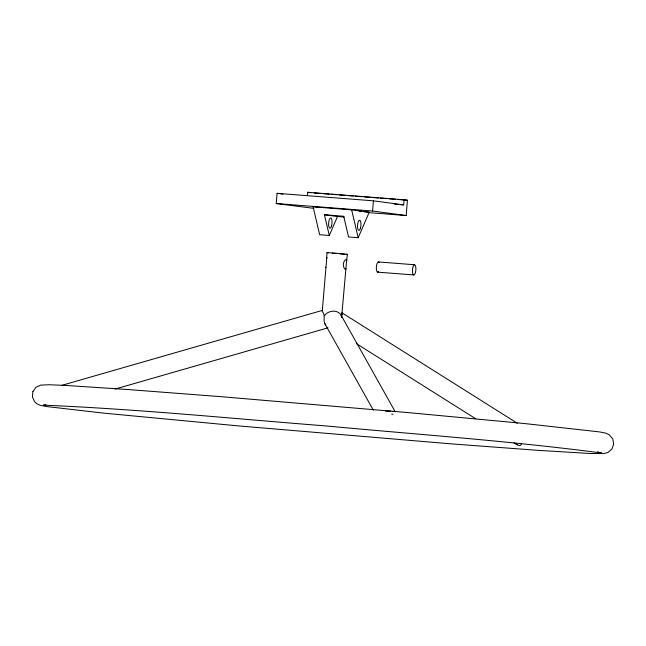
<?xml version="1.0" encoding="UTF-8"?>
<svg xmlns="http://www.w3.org/2000/svg" width="646" height="646" viewBox="0 0 646 646"><rect width="100%" height="100%" fill="white"/><g stroke="black" fill="none" stroke-linecap="round" stroke-linejoin="round"><path stroke-width="0.97" d="M313.843 208.359L276.238 203.53L277.094 193.332L373.42 200.825L403.661 204.887L404.089 199.792L307.754 192.29L307.472 195.69M404.089 199.792L407.448 200.236L406.164 215.538L372.564 211.024L373.42 200.825M373.372 410.234L324.55 323.129C323.153 319.164 325.689 314.755 322.241 311.517L326.182 264.836A4.764 0.517 -85 0 0 326.529 260.927L326.989 252.61L334.345 253.103L347.387 254.346L346.442 262.526A4.764 0.517 -85 0 0 346.103 266.427L341.621 317.364M521.492 443.859L520.628 445.223L519.231 445.611L514.006 442.89M326.488 258.497L327.183 257.835M346.143 268.857C345.311 270.876 343.567 267.056 343.494 266.249A4.764 2.98 -85.7 0 1 343.777 262.341C343.93 261.46 346.45 257.964 346.886 260.233M329.298 235.467L324.429 214.755L343.696 216.257L348.557 236.969L358.191 237.72L369.221 212.211L351.65 209.853L313.116 206.849L319.665 234.716L329.298 235.467L337.495 216.507L344.237 217.032M322.023 310.621L322.451 310.371L62.056 385.266M324.437 315.741C327.805 310.338 337.995 309.135 341.169 315.345L395.199 411.752M45.995 404.711L43.314 405.147C137.566 409.088 231.534 418.495 325.56 425.908C417.607 434.508 509.952 440.903 601.612 453.016L599.012 452.45L600.013 452.903L597.647 451.675M115.117 389.053L327.99 327.829M385.622 411.179L390.677 411.139M391.694 414.11L393.107 414.256M347.387 254.346L346.127 254.314M344.544 254.201L340.03 253.854M314.126 192.976L320.141 193.445M323.153 193.679L329.177 194.147M331.18 194.309L337.204 194.777M339.215 194.93L345.23 195.399M348.242 195.633L353.257 196.021M355.268 196.182L362.293 196.723M364.296 196.885L370.32 197.353M372.322 197.506L378.346 197.975M380.349 198.128L387.374 198.677M389.385 198.831L395.409 199.299M397.411 199.461L407.448 200.236M394.625 204.184L398.639 204.499M400.649 204.653L403.661 204.887M276.238 203.53L372.564 211.024M359.346 211.444L361.316 211.597M364.287 211.823L369.221 212.211M369.036 212.647L406.164 215.538M378.483 261.945L414.611 264.755A5.12 1.696 -85.6 0 1 415.426 272.596A5.12 1.696 -85.6 0 1 412.511 272.216A5.12 1.696 -85.6 0 1 414.611 264.755M377.635 272.144L413.755 274.954M336.518 253.555L332.27 253.175M328.459 252.804L326.989 252.61M307.754 192.29L311.114 192.742M277.094 193.332L282.94 194.115M316.047 207.245L318.971 207.641M324.429 214.755L337.495 216.507M392.816 411.421L393.963 411.72M341.863 312.745L517.333 423.259M356.6 343.753L475.714 418.778M515.282 443.519L517.406 445.029M324.55 323.129L325.616 324.962M351.65 209.853L358.191 237.72M341.169 315.345L341.597 317.267M325.745 267.129L325.826 267.573M342.049 313.278L342.21 314.812M378.532 271.57A5.12 1.696 -85.6 0 1 376.376 266.822A5.12 1.696 -85.6 0 1 379.267 262.736M32.873 391.686L32.421 396.967L34.674 401.764L36.644 403.572L40.044 405.26L46.342 406.52L103.118 413.069L237.413 425.811L451.32 443.867L536.778 450.254L589.548 453.468L603.59 453.589L607.846 452.547L611.899 449.14L613.7 444.157L612.771 438.941L609.356 434.887L605.956 433.191L599.658 431.932L524.649 423.55L408.587 412.641L219.705 396.571L127.956 389.53L66.037 385.46L49.435 384.75L40.706 385.097L35.901 387.342L32.873 391.686M331.576 225.825A5.12 1.696 -85.6 0 0 330.76 217.977A5.12 1.696 -85.6 0 0 328.669 225.438A5.12 1.696 -85.6 0 0 331.576 225.825M360.476 228.07A5.12 1.696 -85.6 0 0 359.66 220.229A5.12 1.696 -85.6 0 0 357.561 227.683A5.12 1.696 -85.6 0 0 360.476 228.07"/></g></svg>
